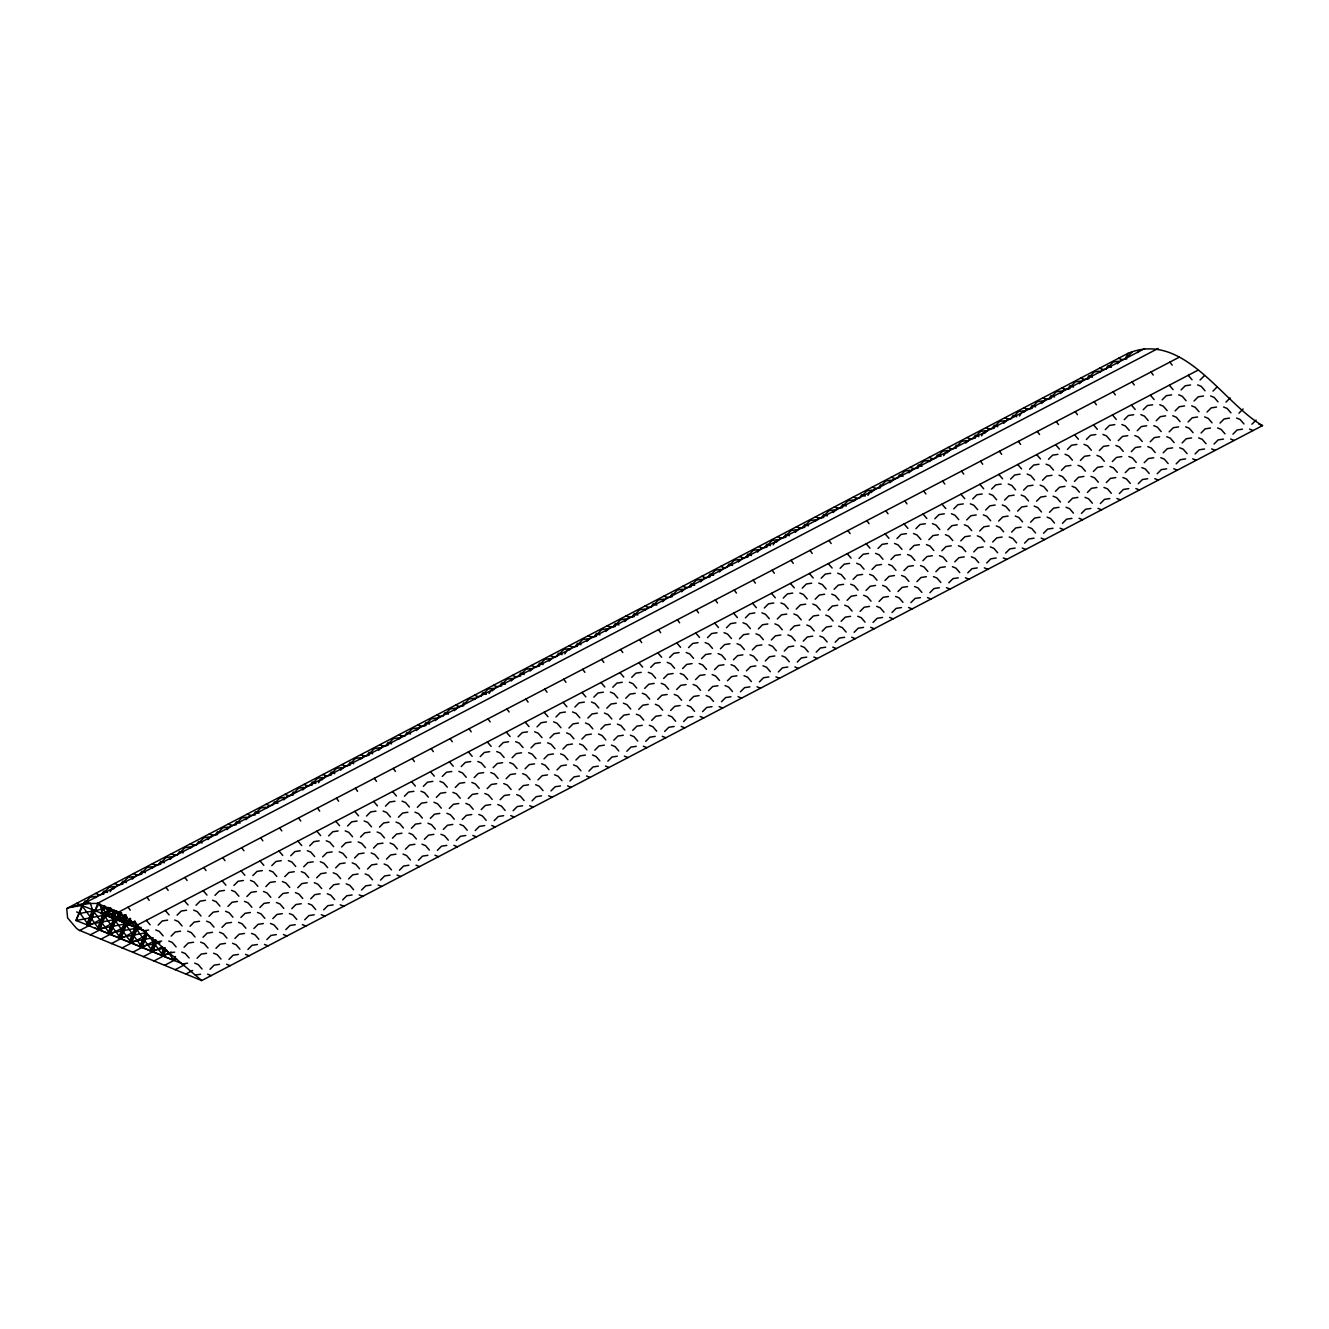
<?xml version="1.0" encoding="UTF-8"?>
<svg xmlns="http://www.w3.org/2000/svg" width="1329" height="1329" viewBox="0 0 1329 1329"><rect width="100%" height="100%" fill="white"/><g stroke="black" fill="none" stroke-linecap="round" stroke-linejoin="round"><path stroke-width="1.5" d="M1127.474 355.474L1127.673 354.544A44.04 15.45 62.4 0 1 1128.022 353.315C1183.707 330.389 1222.315 402.621 1262.55 425.596L201.709 980.569L78.793 930.051A53.924 18.922 62.4 0 1 76.285 928.107L67.58 917.907L66.832 909.518A44.04 15.45 62.4 0 1 67.181 908.288L1128.022 353.315M97.931 903.105L89.01 925.615L76.019 920.515L84.94 900.979L88.478 902.424M76.65 903.338L81.966 905.514L99.642 929.968L103.213 914.202L99.409 903.321M119.178 911.794L110.257 934.304L86.651 924.868L99.127 903.471L107.948 915.698L109.742 907.823L80.172 913.388L76.633 911.943M130.691 920.648L129.195 924.403L120.374 912.176L118.58 920.05L81.966 905.514L71.317 907.109M125.806 916.993L120.889 938.656L107.898 933.556L116.819 911.046M130.541 918.489L129.195 924.403L103.213 914.202L97.266 929.22L134.229 922.26M104.194 905.63L131.505 943.009L135.99 923.306M165.61 950.418L163.384 956.049L145.708 931.596L142.137 947.361L118.514 937.909L126.704 917.276M129.577 919.618L152.752 951.697L155.443 939.885M154.845 939.703L150.393 950.949L165.178 948.175L163.384 956.049L139.761 946.613L145.708 931.596M174.896 956.465L173.999 960.402L161.008 955.302L163.982 947.793M103.828 905.946L100.854 913.455L144.878 930.915M99.642 929.968L108.563 907.458M107.948 915.698L110.922 908.205M126.255 915.033L111.47 917.807L114.444 910.299M121.554 912.541L118.58 920.05L109.742 907.823L97.266 929.22M125.076 914.651L122.102 922.16L146.223 931.612M128.315 919.901L120.889 938.656L103.213 914.202M153.167 937.742L129.146 942.261L136.571 923.505M131.505 943.009L137.452 928.007L129.146 942.261M147.336 934.221L142.137 947.361L115.64 910.681L100.854 913.455L105.008 906.328M152.752 951.697L156.473 942.327M175.494 956.647L173.999 960.402L166.275 949.703M111.47 917.807L115.64 910.681L110.257 934.304L92.598 909.85L90.239 903.155L79.607 904.767M120.374 912.176L107.898 933.556L141.156 927.31M125.225 916.811L122.102 922.16L131.338 920.416M129.96 918.306L118.514 937.909L146.24 932.692M147.037 934.137L139.761 946.613L160.095 942.776M150.393 950.949L156.623 940.267M165.178 948.175L161.008 955.302L170.245 953.557M101.901 894.085L103.878 891.078L107.416 892.523M110.174 891.742L112.151 888.719M120.839 884.184L122.816 881.16L126.371 882.606M139.794 874.266L141.771 871.259L145.31 872.704M158.732 864.365L160.709 861.342L164.248 862.787M177.671 854.447L179.648 851.424L183.186 852.886M196.626 844.53L198.602 841.523L202.141 842.968M215.564 834.629L217.541 831.605M234.502 824.711L236.479 821.704L240.017 823.149M253.457 814.81L255.434 811.786L258.972 813.232M272.395 804.892L274.372 801.885L277.911 803.331M291.333 794.991L293.31 791.968M310.272 785.074L312.249 782.05L315.804 783.512M318.561 782.715L320.538 779.708M329.227 775.172L331.203 772.149L334.742 773.594M348.165 765.255L350.142 762.231L353.68 763.693M367.103 755.337L369.08 752.33L372.635 753.776M386.058 745.436L388.035 742.413L391.573 743.858M404.996 735.518L406.973 732.512L410.511 733.957M423.934 725.617L425.911 722.594L429.466 724.039M442.889 715.7L444.866 712.693L448.405 714.138M461.827 705.799L463.804 702.775M480.766 695.881L482.743 692.858L486.281 694.319M489.055 693.522L491.032 690.515M499.721 685.98L501.697 682.956L505.236 684.402M518.659 676.062L520.636 673.039L524.174 674.501M537.597 666.145L539.574 663.138L543.112 664.583M556.552 656.244L558.529 653.22L562.067 654.665M564.825 653.885L566.802 650.878M575.49 646.326L577.467 643.319L581.006 644.764M594.428 636.425L596.405 633.401L599.944 634.847M613.383 626.507L615.36 623.484L618.899 624.946M632.322 616.606L634.298 613.583L637.837 615.028M651.26 606.688L653.237 603.665L656.775 605.127M670.198 596.771L672.175 593.764M689.153 586.87L691.13 583.846L694.668 585.292M708.091 576.952L710.068 573.945L713.607 575.391M727.029 567.051L729.006 564.028L732.561 565.473M745.984 557.133L747.961 554.127L751.5 555.572M764.923 547.232L766.899 544.209L770.438 545.654M773.196 544.873L775.172 541.85M783.861 537.315L785.838 534.291L789.376 535.753M802.816 527.414L804.793 524.39L808.331 525.835M821.754 517.496L823.731 514.473L827.269 515.934M840.692 507.578L842.669 504.571L846.208 506.017M859.647 497.677L861.624 494.654L865.162 496.099M867.92 495.318L869.897 492.311M878.585 487.76L880.562 484.753M897.524 477.859L899.5 474.835L903.039 476.28M916.478 467.941L918.455 464.917L921.994 466.379M935.417 458.04L937.394 455.016L940.932 456.462M943.69 455.681L945.667 452.657M954.355 448.122L956.332 445.099M973.293 438.205L975.27 435.198L978.825 436.643M981.583 435.862L983.56 432.839M992.248 428.303L994.225 425.28L997.763 426.725M1011.186 418.386L1013.163 415.379L1016.702 416.824M1019.459 416.043L1021.436 413.02M1030.125 408.485L1032.101 405.461L1035.656 406.907M1049.079 398.567L1051.056 395.56L1054.595 397.006M1068.018 388.666L1069.995 385.643L1073.533 387.088M1086.956 378.748L1088.933 375.725L1092.488 377.187M1105.911 368.847L1107.888 365.824L1111.426 367.269M1124.849 358.93L1126.826 355.906M95.788 897.623L98.545 894.849L103.861 894.052M105.057 891.443L109.211 887.29L114.527 886.493M113.347 889.101L117.484 884.948L122.816 884.134M124.012 881.542L128.149 877.389L133.481 876.575M132.285 879.183L136.438 875.03L141.754 874.233M142.951 871.625L147.104 867.472L152.42 866.674M152.602 867.887L155.377 865.113L160.693 864.315M161.889 861.707L166.042 857.554L171.358 856.756M170.178 859.365L174.315 855.211L177.87 854.68M180.844 851.806L184.98 847.653L190.313 846.855M190.496 848.068L193.27 845.294L196.808 844.762M199.782 841.888L203.935 837.735L209.251 836.938M208.055 839.546L212.208 835.393L217.524 834.579M218.72 831.987L222.873 827.834L228.189 827.02M226.993 829.628L231.146 825.475L236.479 824.678M237.675 822.07L241.812 817.916L247.144 817.119M245.948 819.727L250.101 815.574L255.417 814.76M256.613 812.169L260.766 808.015L266.082 807.201M266.265 808.431L269.039 805.656L272.578 805.125M275.552 802.251L279.705 798.098L285.021 797.3M158.134 925.1L162.288 920.947L167.62 920.133M283.825 799.892L287.978 795.739L293.31 794.941M294.49 792.35L298.643 788.197L303.976 787.383M177.089 915.183L181.242 911.029L186.558 910.232M302.779 789.991L306.916 785.838L312.249 785.04M313.445 782.432L317.598 778.279L322.914 777.482M196.027 905.265L200.181 901.128L205.497 900.314M321.718 780.073L325.871 775.92L331.187 775.123M332.383 772.514L336.536 768.361L341.852 767.564M171.109 936.148L175.262 931.994L180.578 931.18M214.966 895.364L219.119 891.211L224.451 890.413M340.656 770.172L344.809 766.019L350.125 765.205M351.321 762.613L355.474 758.46L360.807 757.663M190.064 926.23L194.2 922.077L199.533 921.279M233.921 885.446L238.057 881.293L243.39 880.496M360.99 758.876L363.747 756.101L369.08 755.304M370.276 752.696L374.413 748.543L379.745 747.745M209.002 916.329L213.155 912.176L218.471 911.362M252.859 875.545L257.012 871.392L262.328 870.595M378.549 750.353L382.702 746.2L388.018 745.386M184.083 947.195L188.236 943.042L193.552 942.244M389.214 742.795L393.367 738.642L398.683 737.828M227.94 906.411L232.093 902.258L237.409 901.461M271.797 865.628L275.95 861.474L281.266 860.677M398.883 739.057L401.64 736.283L405.195 735.751M203.021 937.277L207.174 933.124L212.49 932.327M408.153 732.877L412.306 728.724L417.622 727.927M246.878 896.51L251.031 892.357L256.364 891.543M290.752 855.726L294.888 851.573L300.221 850.759M416.442 730.535L420.579 726.382L425.911 725.568M221.976 927.376L226.113 923.223L231.445 922.426M427.107 722.976L431.244 718.823L436.577 718.009M265.833 886.593L269.986 882.439L275.302 881.642M197.057 958.242L201.211 954.089L206.527 953.292M309.69 845.809L313.843 841.656L319.159 840.858M435.38 720.617L439.534 716.464L443.072 715.932M240.914 917.459L245.068 913.305L250.384 912.508M446.046 713.058L450.199 708.905L455.515 708.108M284.771 876.675L288.925 872.522L294.241 871.724M215.996 948.325L220.149 944.188L225.465 943.374M328.628 835.908L332.782 831.755L338.098 830.941M454.319 710.699L458.472 706.546L463.788 705.749M259.853 907.557L264.006 903.404L269.322 902.59M464.984 703.141L469.137 698.988L474.453 698.19M303.71 866.774L307.863 862.621L313.195 861.823M234.934 938.424L239.087 934.27L244.42 933.473M347.583 825.99L351.72 821.837L357.052 821.04M474.652 699.419L477.41 696.645L480.965 696.114M278.808 897.64L282.944 893.487L288.277 892.689M483.939 693.24L488.075 689.087L493.408 688.289M210.032 969.29L214.168 965.136L219.501 964.339M322.665 856.856L326.818 852.703L332.134 851.906M253.889 928.506L258.042 924.353L263.358 923.555M366.522 816.072L370.675 811.919L375.991 811.122M492.212 690.881L496.365 686.728L501.681 685.93M297.746 887.739L301.899 883.586L307.215 882.772M502.877 683.322L507.03 679.169L512.346 678.371M228.97 959.388L233.123 955.235L238.439 954.421M341.603 846.955L345.756 842.802L351.072 841.988M272.827 918.605L276.98 914.452L282.296 913.654M385.46 806.171L389.613 802.018L394.929 801.221M511.15 680.98L515.303 676.826L520.619 676.012M316.684 877.821L320.837 873.668L326.153 872.871M521.815 673.421L525.968 669.268L531.284 668.47M247.908 949.471L252.061 945.318L257.377 944.52M360.541 837.037L364.694 832.884L370.027 832.087M291.765 908.687L295.918 904.534L301.251 903.737M404.415 796.254L408.551 792.101L413.884 791.303M530.088 671.062L534.241 666.909L539.574 666.111M335.639 867.903L339.775 863.75L345.108 862.953M540.77 663.503L544.907 659.35L550.239 658.553M266.863 939.57L271 935.417L276.332 934.603M379.496 827.136L383.632 822.983L388.965 822.169M310.72 898.786L314.857 894.633L320.189 893.819M423.353 786.353L427.506 782.2L432.822 781.386M549.043 661.161L553.196 657.008L556.735 656.46M354.577 858.002L358.73 853.849L364.046 853.052M559.708 653.602L563.861 649.449L569.177 648.635M285.801 929.652L289.955 925.499L295.271 924.702M398.434 817.219L402.587 813.066L407.903 812.268M329.658 888.868L333.812 884.715L339.128 883.918M442.291 776.435L446.444 772.282L451.76 771.484M569.36 649.864L572.134 647.09L577.451 646.293M373.515 848.085L377.669 843.932L382.985 843.134M578.647 643.685L582.8 639.531L588.116 638.734M304.74 919.734L308.893 915.581L314.209 914.784M417.372 807.301L421.526 803.148L426.842 802.351M348.597 878.967L352.75 874.814L358.066 874M461.229 766.534L465.383 762.381L470.715 761.567M586.92 641.326L591.073 637.172L596.405 636.375M392.454 838.184L396.607 834.031L401.939 833.217M597.585 633.783L601.738 629.63L607.071 628.816M323.678 909.833L327.831 905.68L333.164 904.883M436.327 797.4L440.464 793.247L445.796 792.449M367.552 869.05L371.688 864.897L377.021 864.099M480.184 756.616L484.337 752.463L489.653 751.666M605.874 631.425L610.011 627.271L615.344 626.474M411.409 828.266L415.562 824.113L420.878 823.315M616.54 623.866L620.693 619.713L626.009 618.915M342.633 899.916L346.786 895.763L352.102 894.965M455.266 787.482L459.419 783.329L464.735 782.532M386.49 859.132L390.643 854.979L395.959 854.182M499.123 746.715L503.276 742.562L508.592 741.748M624.813 621.507L628.966 617.354L634.282 616.556M430.347 818.365L434.5 814.212L439.816 813.398M635.478 613.948L639.631 609.795L644.947 608.998M361.571 890.015L365.724 885.862L371.04 885.048M474.204 777.581L478.357 773.428L483.673 772.631M405.428 849.231L409.581 845.078L414.897 844.28M518.061 736.798L522.214 732.644L527.547 731.847M645.146 610.21L647.904 607.453L651.459 606.921M449.285 808.447L453.438 804.294L458.771 803.497M654.416 604.047L658.569 599.894L663.902 599.097M380.509 880.097L384.662 875.944L389.995 875.146M493.159 767.664L497.295 763.51L502.628 762.713M424.383 839.313L428.519 835.16L433.852 834.363M537.016 726.88L541.152 722.727L546.485 721.929M662.706 601.688L666.842 597.535L672.175 596.738M468.24 798.53L472.376 794.393L477.709 793.579M673.371 594.129L677.508 589.976L682.84 589.179M399.464 870.196L403.617 866.043L408.933 865.229M512.097 757.763L516.25 753.609L521.566 752.795M443.321 829.412L447.474 825.259L452.79 824.445M555.954 716.979L560.107 712.826L565.423 712.028M681.644 591.787L685.797 587.634L691.113 586.82M487.178 788.629L491.331 784.475L496.647 783.678M692.309 584.228L696.462 580.075L701.778 579.261M418.402 860.278L422.556 856.125L427.872 855.328M531.035 747.845L535.188 743.692L540.504 742.894M462.259 819.495L466.413 815.341L471.729 814.544M574.892 707.061L579.045 702.908L584.361 702.111M700.582 581.869L704.735 577.716L710.051 576.919M506.116 778.711L510.27 774.558L515.602 773.76M711.248 574.311L715.401 570.158L720.717 569.36M437.341 850.361L441.494 846.208L446.826 845.41M549.973 737.944L554.127 733.791L559.459 732.977M481.214 809.594L485.351 805.44L490.683 804.626M593.847 697.16L597.984 693.007L603.316 692.193M719.537 571.968L723.674 567.815L727.229 567.267M525.071 768.81L529.208 764.657L534.54 763.859M730.202 564.41L734.339 560.257L739.672 559.443M456.296 840.46L460.432 836.306L465.765 835.509M568.928 728.026L573.081 723.873L578.397 723.076M500.153 799.676L504.306 795.523L509.622 794.725M612.785 687.243L616.938 683.089L622.254 682.292M738.475 562.051L742.629 557.898L747.945 557.1M544.01 758.892L548.163 754.739L553.479 753.942M749.141 554.492L753.294 550.339L758.61 549.541M475.234 830.542L479.387 826.389L484.703 825.591M587.867 718.109L592.02 713.955L597.336 713.158M519.091 789.775L523.244 785.622L528.56 784.808M631.724 677.341L635.877 673.188L641.193 672.374M757.414 552.133L761.567 547.98L766.883 547.183M562.948 748.991L567.101 744.838L572.417 744.024M768.079 544.591L772.232 540.438L777.548 539.624M494.172 820.641L498.325 816.488L503.641 815.69M606.805 708.207L610.958 704.054L616.291 703.257M538.029 779.857L542.182 775.704L547.515 774.907M650.678 667.424L654.815 663.271L660.148 662.473M776.369 542.232L780.505 538.079L785.838 537.281M581.903 739.074L586.039 734.92L591.372 734.123M787.034 534.673L791.17 530.52L796.503 529.723M513.127 810.723L517.263 806.57L522.596 805.773M625.76 698.29L629.913 694.137L635.229 693.339M556.984 769.94L561.137 765.786L566.453 764.989M669.617 657.506L673.77 653.353L679.086 652.556M795.307 532.314L799.46 528.161L804.776 527.364M600.841 729.172L604.994 725.019L610.31 724.205M805.972 524.756L810.125 520.603L815.441 519.805M532.065 800.822L536.218 796.669L541.534 795.855M644.698 688.389L648.851 684.236L654.167 683.422M575.922 760.038L580.075 755.885L585.391 755.088M688.555 647.605L692.708 643.452L698.024 642.655M815.624 521.018L818.398 518.26L823.714 517.446M619.779 719.255L623.932 715.102L629.248 714.304M824.91 514.855L829.063 510.701L834.379 509.904M551.003 790.905L555.157 786.751L560.473 785.954M663.636 678.471L667.789 674.318L673.122 673.521M594.86 750.121L599.014 745.968L604.346 745.17M707.51 637.687L711.646 633.534L716.979 632.737M833.183 512.496L837.336 508.342L842.669 507.545M638.734 709.337L642.871 705.184L648.203 704.387M843.865 504.937L848.002 500.784L853.334 499.986M569.958 781.003L574.095 776.85L579.427 776.036M682.591 668.57L686.728 664.417L692.06 663.603M613.815 740.22L617.952 736.067L623.284 735.253M726.448 627.786L730.601 623.633L735.917 622.819M853.517 501.199L856.291 498.441L859.83 497.893M657.672 699.436L661.825 695.283L667.141 694.486M862.803 495.036L866.957 490.883L872.273 490.069M588.897 771.086L593.05 766.933L598.366 766.135M701.529 658.652L705.682 654.499L710.998 653.702M632.754 730.302L636.907 726.149L642.223 725.352M745.386 617.869L749.539 613.716L754.855 612.918M871.076 492.677L875.23 488.524L880.546 487.726M676.611 689.518L680.764 685.365L686.08 684.568M881.742 485.118L885.895 480.965L891.211 480.168M607.835 761.168L611.988 757.015L617.304 756.218M720.468 648.735L724.621 644.598L729.937 643.784M651.692 720.401L655.845 716.248L661.161 715.434M764.325 607.968L768.478 603.815L773.81 603.001M890.015 482.776L894.168 478.623L897.723 478.075M695.549 679.617L699.702 675.464L705.034 674.65M900.68 475.217L904.833 471.064L910.166 470.25M626.79 751.267L630.926 747.114L636.259 746.317M739.422 638.834L743.559 634.681L748.891 633.883M670.647 710.483L674.783 706.33L680.116 705.533M783.279 598.05L787.433 593.897L792.748 593.099M908.97 472.858L913.106 468.705L918.439 467.908M714.504 669.7L718.657 665.547L723.973 664.749M919.635 465.3L923.788 461.146L929.104 460.349M645.728 741.349L649.881 737.196L655.197 736.399M758.361 628.916L762.514 624.763L767.83 623.966M689.585 700.566L693.738 696.413L699.054 695.615M802.218 588.149L806.371 583.996L811.687 583.182M929.287 461.562L932.061 458.787L935.599 458.256M733.442 659.799L737.595 655.646L742.911 654.832M938.573 455.382L942.726 451.229L948.042 450.431M664.666 731.448L668.819 727.295L674.135 726.481M777.299 619.015L781.452 614.862L786.768 614.064M708.523 690.665L712.676 686.512L717.992 685.714M821.156 578.231L825.309 574.078L830.642 573.281M946.846 453.039L950.999 448.886L956.332 448.089M752.38 649.881L756.533 645.728L761.866 644.93M957.511 445.481L961.664 441.328L966.997 440.53M683.604 721.531L687.757 717.378L693.09 716.58M796.254 609.097L800.39 604.944L805.723 604.147M727.478 680.747L731.614 676.594L736.947 675.796M840.111 568.314L844.247 564.16L849.58 563.363M965.801 443.122L969.937 438.969L975.27 438.171M771.335 639.98L775.471 635.827L780.804 635.013M976.466 435.563L980.603 431.41L985.935 430.613M702.559 711.63L706.712 707.477L712.028 706.663M815.192 599.196L819.345 595.043L824.661 594.229M746.416 670.846L750.569 666.693L755.885 665.895M859.049 558.413L863.202 554.259L868.518 553.462M984.739 433.221L988.892 429.068L994.208 428.254M790.273 630.062L794.426 625.909L799.742 625.112M995.404 425.662L999.558 421.509L1004.874 420.695M721.497 701.712L725.651 697.559L730.967 696.761M834.13 589.279L838.283 585.125L843.599 584.328M765.354 660.928L769.508 656.775L774.824 655.978M877.987 548.495L882.14 544.342L887.456 543.544M1003.677 423.303L1007.831 419.15L1011.386 418.618M809.211 620.145L813.365 615.991L818.697 615.194M1014.343 415.744L1018.496 411.591L1023.812 410.794M740.436 691.794L744.589 687.658L749.921 686.844M853.085 579.378L857.222 575.224L862.554 574.41M784.309 651.027L788.446 646.874L793.778 646.06M896.942 538.594L901.079 534.441L906.411 533.627M1024.011 412.007L1026.769 409.249L1032.101 408.435M828.166 610.244L832.303 606.09L837.635 605.293M1033.297 405.843L1037.434 401.69L1042.767 400.876M759.391 681.893L763.527 677.74L768.86 676.943M872.023 569.46L876.176 565.307L881.492 564.509M803.248 641.11L807.401 636.956L812.717 636.159M915.88 528.676L920.033 524.523L925.349 523.726M1041.571 403.484L1045.724 399.331L1051.04 398.534M847.105 600.326L851.258 596.173L856.574 595.375M1052.236 395.926L1056.389 391.773L1061.705 390.975M778.329 671.976L782.482 667.822L787.798 667.025M890.962 559.542L895.115 555.389L900.431 554.592M822.186 631.209L826.339 627.055L831.655 626.241M934.819 518.775L938.972 514.622L944.288 513.808M1060.509 393.567L1064.662 389.414L1069.978 388.616M866.043 590.425L870.196 586.272L875.512 585.458M1071.174 386.025L1075.327 381.872L1080.643 381.058M797.267 662.075L801.42 657.921L806.736 657.124M909.9 549.641L914.053 545.488L919.386 544.691M841.124 621.291L845.277 617.138L850.61 616.34M953.773 508.857L957.91 504.704L963.243 503.907M1079.464 383.666L1083.6 379.513L1088.933 378.715M884.998 580.507L889.134 576.354L894.467 575.557M1090.129 376.107L1094.265 371.954L1099.598 371.156M816.222 652.157L820.358 648.004L825.691 647.206M928.855 539.724L933.008 535.57L938.324 534.773M860.079 611.373L864.232 607.22L869.548 606.423M972.712 498.94L976.865 494.787L982.181 493.989M1099.781 372.369L1102.555 369.595L1106.093 369.063M903.936 570.606L908.089 566.453L913.405 565.639M1109.067 366.189L1113.22 362.036L1118.536 361.239M835.16 642.256L839.313 638.103L844.629 637.289M947.793 529.822L951.946 525.669L957.262 524.855M879.017 601.472L883.17 597.319L888.486 596.522M991.65 489.039L995.803 484.886L1001.119 484.088M1117.34 363.847L1121.493 359.694L1126.809 358.88M922.874 560.688L927.027 556.535L932.343 555.738M1128.005 356.288L1132.158 352.135M854.098 632.338L858.252 628.185L863.568 627.388M966.731 519.905L970.884 515.752L976.217 514.954M897.955 591.555L902.109 587.401L907.441 586.604M1010.605 479.121L1014.741 474.968L1020.074 474.171M1137.674 352.55L1140.432 349.776M941.829 550.771L945.966 546.618L951.298 545.82M873.053 622.437L877.19 618.284L882.522 617.47M985.686 510.004L989.823 505.851L995.155 505.037M916.91 581.653L921.047 577.5L926.379 576.686M1029.543 469.22L1033.696 465.067L1039.012 464.27M960.767 540.87L964.92 536.717L970.236 535.919M891.992 612.519L896.145 608.366L901.461 607.569M1004.624 500.086L1008.777 495.933L1014.093 495.136M935.849 571.736L940.002 567.583L945.318 566.785M1048.481 459.302L1052.634 455.149L1057.95 454.352M979.706 530.952L983.859 526.799L989.175 526.002M910.93 602.602L915.083 598.449L920.399 597.651M1023.563 490.185L1027.716 486.032L1033.032 485.218M954.787 561.835L958.94 557.682L964.273 556.868M1067.42 449.401L1071.573 445.248L1076.905 444.434M998.644 521.051L1002.797 516.898L1008.13 516.084M929.885 592.701L934.021 588.548L939.354 587.75M1042.517 480.267L1046.654 476.114L1051.987 475.317M973.742 551.917L977.878 547.764L983.211 546.967M1086.374 439.484L1090.528 435.331L1095.844 434.533M1017.599 511.133L1021.752 506.98L1027.068 506.183M948.823 582.783L952.976 578.63L958.292 577.833M1061.456 470.35L1065.609 466.197L1070.925 465.399M992.68 541.999L996.833 537.846L1002.149 537.049M1105.313 429.583L1109.466 425.43L1114.782 424.615M1036.537 501.232L1040.69 497.079L1046.006 496.265M967.761 572.882L971.914 568.729L977.23 567.915M1080.394 460.449L1084.547 456.296L1089.863 455.498M1011.618 532.098L1015.771 527.945L1021.087 527.148M1124.251 419.665L1128.404 415.512L1133.737 414.714M1055.475 491.315L1059.628 487.162L1064.961 486.364M986.699 562.964L990.853 558.811L996.185 558.014M1099.349 450.531L1103.485 446.378L1108.818 445.58M1030.573 522.181L1034.71 518.028L1040.042 517.23M1143.206 409.747L1147.342 405.594L1152.675 404.797M1074.43 481.414L1078.583 477.261L1083.899 476.447M1005.654 553.063L1009.807 548.91L1015.123 548.096M1118.287 440.63L1122.44 436.477L1127.756 435.663M1049.511 512.28L1053.664 508.127L1058.98 507.329M1162.144 399.846L1166.297 395.693L1171.613 394.896M1093.368 471.496L1097.521 467.343L1102.837 466.545M1024.593 543.146L1028.746 538.993L1034.062 538.195M1137.225 430.712L1141.378 426.559L1146.694 425.762M1068.45 502.362L1072.603 498.209L1077.919 497.411M1181.082 389.929L1185.235 385.775L1190.568 384.978M1112.307 461.578L1116.46 457.425L1121.792 456.628M1043.531 533.245L1047.684 529.092L1053.017 528.277M1156.18 420.811L1160.317 416.658L1165.649 415.844M1087.404 492.461L1091.541 488.308L1096.874 487.494M1200.037 380.028L1204.174 375.874M1131.261 451.677L1135.398 447.524L1140.731 446.727M1062.486 523.327L1066.622 519.174L1071.955 518.376M1175.118 410.894L1179.272 406.74L1184.588 405.943M1106.343 482.543L1110.496 478.39L1115.812 477.593M1150.2 441.76L1154.353 437.606L1159.669 436.809M1081.424 513.409L1085.577 509.256L1090.893 508.459M1194.057 400.976L1198.21 396.823L1203.526 396.025M1125.281 472.642L1129.434 468.489L1134.75 467.675M1169.138 431.859L1173.291 427.705L1178.607 426.891M1100.362 503.508L1104.515 499.355L1109.831 498.558M1212.995 391.075L1217.148 386.922M1144.219 462.725L1148.372 458.571L1153.705 457.774M1188.093 421.941L1192.229 417.788L1197.562 416.99M1119.317 493.591L1123.454 489.437L1128.786 488.64M1163.174 452.807L1167.327 448.654L1172.643 447.856M1207.031 412.04L1211.184 407.887L1216.5 407.073M1138.255 483.69L1142.408 479.536L1147.724 478.722M1182.112 442.906L1186.265 438.753L1191.581 437.955M1225.969 402.122L1230.122 397.969M1157.194 473.772L1161.347 469.619L1166.663 468.821M1201.051 432.988L1205.204 428.835L1210.536 428.038M1176.148 463.871L1180.285 459.718L1185.618 458.904M1220.005 423.087L1224.142 418.934L1229.475 418.12M1195.087 453.953L1199.24 449.8L1204.556 449.003M1238.944 413.169L1243.097 409.016M1214.025 444.036L1218.178 439.882L1223.494 439.085M1232.98 434.134L1237.116 429.981L1242.449 429.184M1251.918 424.217L1256.071 420.064M67.181 908.288L83.744 903.587L1144.568 348.597M83.744 903.587L97.333 903.404L1158.157 348.431M79.541 930.566L116.304 911.329M97.333 903.404L118.58 912.109L1179.404 357.119M90.156 934.918L126.321 915.997M100.788 939.271L135.226 921.246M118.58 912.109L136.854 925.333L1197.695 370.342M111.403 943.607L140.691 928.29M122.035 947.959L147.868 934.453M132.667 952.312L155.044 940.6M143.283 956.664L162.221 946.746M153.915 961L171.125 951.996M164.53 965.352L176.591 959.056M175.162 969.705L183.767 965.203M185.778 974.057L192.672 970.452M118.514 912.525L76.019 920.515L81.966 905.514L90.272 897.208L95.588 896.394M127.302 917.209L86.651 924.868L92.598 909.85L89.01 925.615L80.172 913.388M143.349 930.848L148.665 930.051M156.324 941.896L161.64 941.098M169.281 952.943L174.614 952.145M182.256 964.007L187.588 963.193M195.23 975.054L200.546 974.24M1197.645 384.895L1201.2 386.357L1205.021 390.792M1118.553 358.265L1122.091 359.71M1210.619 395.959L1214.158 397.404L1217.995 401.84M1223.594 407.006L1227.132 408.452L1230.97 412.887M1258.729 424.034L1262.55 425.596M1236.568 418.054L1240.107 419.499L1243.944 423.934M1178.707 394.813L1182.245 396.258L1186.083 400.693M1249.542 429.101L1253.081 430.546M1099.598 368.183L1103.153 369.628M1191.681 405.86L1195.22 407.305L1199.057 411.741M1204.655 416.907L1208.194 418.353L1212.015 422.805M1217.63 427.955L1221.168 429.417L1224.989 433.852M1159.768 404.714L1163.307 406.176L1167.144 410.611M1230.588 439.019L1234.143 440.464M1080.66 378.084L1084.198 379.529M1172.743 415.778L1176.281 417.223L1180.102 421.658M1185.701 426.825L1189.256 428.27L1193.077 432.706M1198.675 437.872L1202.213 439.318L1206.051 443.753M1140.83 414.631L1144.369 416.077L1148.19 420.512M1211.649 448.92L1215.188 450.365M1061.721 388.002L1065.26 389.447M1153.788 425.679L1157.343 427.124L1161.164 431.576M1166.762 436.726L1170.301 438.188L1174.138 442.623M1179.737 447.773L1183.275 449.235L1187.113 453.671M1121.875 424.549L1125.414 425.994L1129.251 430.43M1192.711 458.837L1196.25 460.283M1042.767 397.903L1046.322 399.348M1134.85 435.596L1138.388 437.042L1142.226 441.477M1147.824 446.644L1151.363 448.089L1155.2 452.524M1160.798 457.691L1164.337 459.136L1168.158 463.572M1102.937 434.45L1106.476 435.895L1110.313 440.348M1173.756 468.738L1177.311 470.184M1023.828 407.82L1027.367 409.266M1115.911 445.497L1119.45 446.959L1123.271 451.395M1128.886 456.545L1132.424 458.007L1136.245 462.442M1141.844 467.609L1145.382 469.054L1149.22 473.489M1083.999 444.368L1087.537 445.813L1091.358 450.249M1154.818 478.656L1158.356 480.101M1004.89 417.721L1008.429 419.183M1096.957 455.415L1100.512 456.86L1104.333 461.296M1109.931 466.462L1113.469 467.908L1117.307 472.343M1122.905 477.51L1126.444 478.955L1130.281 483.407M1065.044 454.269L1068.582 455.731L1072.42 460.166M1135.88 488.557L1139.418 490.019M985.935 427.639L989.49 429.084M1078.018 465.316L1081.557 466.778L1085.394 471.214M1090.993 476.38L1094.531 477.825L1098.369 482.261M1103.967 487.427L1107.506 488.873L1111.326 493.308M1046.106 464.186L1049.644 465.632L1053.482 470.067M1116.925 498.475L1120.48 499.92M966.997 437.54L970.535 439.002M1059.08 475.234L1062.619 476.679L1066.439 481.115M1072.054 486.281L1075.593 487.726L1079.414 492.179M1085.012 497.328L1088.567 498.79L1092.388 503.226M1027.167 474.088L1030.706 475.549L1034.527 479.985M1097.987 508.376L1101.525 509.838M948.059 447.458L951.597 448.903M1040.125 485.151L1043.68 486.597L1047.501 491.032M1053.1 496.199L1056.638 497.644L1060.476 502.08M1066.074 507.246L1069.612 508.691L1073.45 513.127M1008.213 484.005L1011.768 485.45L1015.589 489.886M1079.048 518.293L1082.587 519.739M929.121 457.375L932.659 458.821M1021.187 495.052L1024.725 496.498L1028.563 500.95M1034.161 506.1L1037.7 507.562L1041.537 511.997M1047.136 517.147L1050.674 518.609L1054.495 523.045M989.274 493.923L992.813 495.368L996.65 499.804M1060.11 528.211L1063.649 529.656M910.166 467.276L913.704 468.722M1002.249 504.97L1005.787 506.415L1009.625 510.851M1015.223 516.017L1018.762 517.463L1022.582 521.898M1028.181 527.065L1031.736 528.51L1035.557 532.946M970.336 503.824L973.875 505.269L977.695 509.705M1041.155 538.112L1044.694 539.557M891.227 477.194L894.766 478.639M983.31 514.871L986.849 516.317L990.67 520.769M996.268 525.919L999.807 527.38L1003.644 531.816M1009.243 536.982L1012.781 538.428L1016.619 542.863M951.381 513.742L954.936 515.187L958.757 519.622M1022.217 548.03L1025.755 549.475M872.289 487.095L875.828 488.54M964.356 524.789L967.894 526.234L971.732 530.67M977.33 535.836L980.868 537.281L984.706 541.717M990.304 546.883L993.843 548.329L997.664 552.764M932.443 523.643L935.981 525.088L939.819 529.54M1003.279 557.931L1006.817 559.376M853.334 497.013L856.873 498.458M945.417 534.69L948.956 536.152L952.793 540.587M958.392 545.754L961.93 547.199L965.751 551.635M971.349 556.801L974.905 558.246L978.725 562.682M913.505 533.56L917.043 535.006L920.864 539.441M984.324 567.848L987.862 569.294M834.396 506.914L837.934 508.376M926.479 544.608L930.018 546.053L933.838 550.488M939.437 555.655L942.992 557.1L946.813 561.536M952.411 566.702L955.95 568.147L959.787 572.6M894.55 543.461L898.105 544.923L901.926 549.359M965.386 577.75L968.924 579.211M815.458 516.831L818.996 518.277M907.524 554.509L911.063 555.971L914.9 560.406M920.499 565.573L924.037 567.018L927.875 571.453M933.473 576.62L937.011 578.065L940.849 582.501M875.612 553.379L879.15 554.824L882.988 559.26M946.447 587.667L949.986 589.112M796.503 526.733L800.058 528.194M888.586 564.426L892.124 565.872L895.962 570.307M901.56 575.474L905.099 576.919L908.92 581.371M914.535 586.521L918.073 587.983L921.894 592.418M856.673 563.28L860.212 564.742L864.049 569.177M927.492 597.568L931.048 599.03M777.565 536.65L781.103 538.095M869.648 574.344L873.186 575.789L877.007 580.225M882.606 585.391L886.161 586.837L889.981 591.272M895.58 596.439L899.118 597.884L902.956 602.319M837.735 573.198L841.274 574.643L845.094 579.079M908.554 607.486L912.093 608.931M758.626 546.568L762.165 548.013M850.693 584.245L854.248 585.69L858.069 590.142M863.667 595.292L867.206 596.754L871.043 601.19M876.642 606.34L880.18 607.802L884.018 612.237M818.78 583.115L822.319 584.561L826.156 588.996M889.616 617.404L893.154 618.849M739.672 556.469L743.227 557.914M831.755 594.163L835.293 595.608L839.131 600.043M844.729 605.21L848.267 606.655L852.105 611.091M857.703 616.257L861.242 617.703L865.063 622.138M799.842 593.016L803.38 594.462L807.218 598.914M870.661 627.305L874.216 628.75M720.733 566.387L724.272 567.832M812.816 604.064L816.355 605.526L820.176 609.961M825.791 615.111L829.329 616.573L833.15 621.008M838.749 626.175L842.287 627.62L846.124 632.056M780.904 602.934L784.442 604.379L788.263 608.815M851.723 637.222L855.261 638.668M701.795 576.288L705.334 577.75M793.862 613.981L797.417 615.427L801.237 619.862M806.836 625.029L810.374 626.474L814.212 630.91M819.81 636.076L823.349 637.521L827.186 641.973M761.949 612.835L765.487 614.297L769.325 618.733M832.785 647.123L836.323 648.585M682.84 586.205L686.395 587.651M774.923 623.882L778.462 625.344L782.299 629.78M787.898 634.946L791.436 636.392L795.274 640.827M800.872 645.994L804.41 647.439L808.231 651.874M743.011 622.753L746.549 624.198L750.387 628.634M813.83 657.041L817.385 658.486M663.902 596.106L667.44 597.568M755.985 633.8L759.523 635.245L763.344 639.681M768.959 644.847L772.498 646.293L776.319 650.745M781.917 655.895L785.472 657.357L789.293 661.792M724.072 632.654L727.611 634.116L731.432 638.551M794.892 666.942L798.43 668.404M644.964 606.024L648.502 607.469M737.03 643.718L740.585 645.163L744.406 649.599M750.005 654.765L753.543 656.21L757.38 660.646M762.979 665.812L766.517 667.258L770.355 671.693M705.118 642.572L708.673 644.017L712.494 648.452M775.953 676.86L779.492 678.305M626.025 615.942L629.564 617.387M718.092 653.619L721.63 655.064L725.468 659.5M731.066 664.666L734.605 666.128L738.442 670.564M744.041 675.713L747.579 677.175L751.4 681.611M686.179 652.489L689.718 653.934L693.555 658.37M757.015 686.777L760.553 688.223M607.071 625.843L610.609 627.288M699.154 663.536L702.692 664.982L706.53 669.417M712.128 674.584L715.666 676.029L719.487 680.465M725.086 685.631L728.641 687.076L732.462 691.512M667.241 662.39L670.78 663.836L674.6 668.271M738.06 696.678L741.599 698.124M588.132 635.76L591.671 637.206M680.215 673.438L683.754 674.883L687.575 679.335M693.173 684.485L696.712 685.947L700.549 690.382M706.148 695.549L709.686 696.994L713.523 701.43M648.286 672.308L651.841 673.753L655.662 678.189M719.122 706.596L722.66 708.041M569.194 645.661L572.733 647.107M661.261 683.355L664.799 684.8L668.637 689.236M674.235 694.402L677.773 695.848L681.611 700.283M687.209 705.45L690.748 706.895L694.569 711.331M629.348 682.209L632.886 683.654L636.724 688.106M700.184 716.497L703.722 717.942M550.239 655.579L553.778 657.024M642.322 693.256L645.861 694.718L649.698 699.154M655.297 704.304L658.835 705.765L662.656 710.201M668.254 715.367L671.809 716.813L675.63 721.248M610.41 692.127L613.948 693.572L617.769 698.007M681.229 726.415L684.767 727.86M531.301 665.48L534.839 666.942M623.384 703.174L626.923 704.619L630.743 709.055M636.342 714.221L639.897 715.666L643.718 720.102M649.316 725.269L652.855 726.714L656.692 731.166M591.455 702.028L595.01 703.49L598.831 707.925M662.291 736.316L665.829 737.778M512.363 675.398L515.901 676.843M604.429 713.075L607.968 714.537L611.805 718.972M617.404 724.139L620.942 725.584L624.78 730.02M630.378 735.186L633.916 736.631L637.754 741.067M572.517 711.945L576.055 713.391L579.893 717.826M643.352 746.233L646.891 747.679M493.408 685.299L496.963 686.761M585.491 722.993L589.029 724.438L592.867 728.873M598.465 734.04L602.004 735.485L605.825 739.937M611.44 745.087L614.978 746.549L618.799 750.985M553.578 721.846L557.117 723.308L560.954 727.744M624.397 756.135L627.952 757.596M474.47 695.217L478.008 696.662M566.553 732.91L570.091 734.356L573.912 738.791M579.51 743.958L583.066 745.403L586.886 749.838M592.485 755.005L596.023 756.45L599.861 760.886M534.64 731.764L538.179 733.209L541.999 737.645M605.459 766.052L608.998 767.497M455.531 705.134L459.07 706.579M547.598 742.811L551.136 744.257L554.974 748.709M560.572 753.859L564.111 755.321L567.948 759.756M573.547 764.906L577.085 766.368L580.923 770.803M515.685 741.682L519.224 743.127L523.061 747.562M586.521 775.97L590.059 777.415M436.577 715.035L440.132 716.481M528.66 752.729L532.198 754.174L536.036 758.61M541.634 763.776L545.172 765.222L548.993 769.657M554.608 774.824L558.147 776.269L561.968 780.704M496.747 751.583L500.285 753.028L504.123 757.48M567.566 785.871L571.121 787.316M417.638 724.953L421.177 726.398M509.721 762.63L513.26 764.092L517.081 768.527M522.679 773.677L526.234 775.139L530.055 779.575M535.653 784.741L539.192 786.187L543.029 790.622M477.809 761.5L481.347 762.946L485.168 767.381M548.628 795.789L552.166 797.234M398.7 734.854L402.238 736.316M490.766 772.548L494.322 773.993L498.142 778.429M503.741 783.595L507.279 785.04L511.117 789.476M516.715 794.642L520.254 796.088L524.091 800.54M458.854 771.401L462.392 772.863L466.23 777.299M529.69 805.69L533.228 807.152M379.745 744.772L383.3 746.217M471.828 782.449L475.367 783.911L479.204 788.346M484.803 793.513L488.341 794.958L492.179 799.393M497.777 804.56L501.315 806.005L505.136 810.441M439.916 781.319L443.454 782.764L447.292 787.2M510.735 815.607L514.29 817.053M360.807 754.673L364.345 756.135M452.89 792.366L456.428 793.812L460.249 798.247M465.864 803.414L469.403 804.859L473.224 809.295M478.822 814.461L482.377 815.923L486.198 820.358M420.977 791.22L424.516 792.682L428.337 797.118M491.796 825.508L495.335 826.97M341.869 764.59L345.407 766.036M433.935 802.284L437.49 803.729L441.311 808.165M446.909 813.331L450.448 814.777L454.285 819.212M459.884 824.379L463.422 825.824L467.26 830.26M402.022 801.138L405.578 802.583L409.398 807.019M472.858 835.426L476.397 836.871M322.93 774.508L326.469 775.953M414.997 812.185L418.535 813.63L422.373 818.066M427.971 823.232L431.51 824.678L435.347 829.13M440.946 834.28L444.484 835.742L448.305 840.177M383.084 811.039L386.623 812.501L390.46 816.936M453.92 845.344L457.458 846.789M303.976 784.409L307.514 785.854M396.059 822.103L399.597 823.548L403.435 827.984M409.033 833.15L412.571 834.595L416.392 839.031M421.991 844.197L425.546 845.643L429.367 850.078M364.146 820.957L367.684 822.402L371.505 826.837M434.965 855.245L438.504 856.69M285.037 794.327L288.576 795.772M377.12 832.004L380.659 833.449L384.48 837.901M390.078 843.051L393.617 844.513L397.454 848.949M403.052 854.098L406.591 855.56L410.428 859.996M345.191 830.874L348.746 832.319L352.567 836.755M416.027 865.162L419.565 866.608M266.099 804.228L269.637 805.673M358.165 841.921L361.704 843.367L365.541 847.802M371.14 852.969L374.678 854.414L378.516 858.85M384.114 864.016L387.653 865.461L391.474 869.897M326.253 840.775L329.791 842.221L333.629 846.673M397.089 875.063L400.627 876.509M247.144 814.145L250.683 815.591M339.227 851.823L342.766 853.284L346.603 857.72M352.202 862.87L355.74 864.332L359.561 868.767M365.159 873.934L368.714 875.379L372.535 879.815M307.315 850.693L310.853 852.138L314.674 856.574M378.134 884.981L381.672 886.426M228.206 824.046L231.744 825.508M320.289 861.74L323.827 863.185L327.648 867.621M333.247 872.788L336.802 874.233L340.623 878.668M346.221 883.835L349.76 885.28L353.597 889.732M288.36 860.594L291.915 862.056L295.736 866.491M359.195 894.882L362.734 896.344M209.268 833.964L212.806 835.409M301.334 871.641L304.873 873.103L308.71 877.539M314.308 882.705L317.847 884.15L321.684 888.586M327.283 893.752L330.821 895.198L334.659 899.633M269.422 870.512L272.96 871.957L276.797 876.392M340.257 904.8L343.796 906.245M190.313 843.865L193.868 845.327M282.396 881.559L285.934 883.004L289.772 887.44M295.37 892.606L298.909 894.052L302.73 898.504M308.345 903.654L311.883 905.115L315.704 909.551M250.483 880.413L254.022 881.875L257.859 886.31M321.302 914.701L324.857 916.163M171.375 853.783L174.913 855.228M263.458 891.477L266.996 892.922L270.817 897.357M276.415 902.524L279.97 903.969L283.791 908.405M289.39 913.571L292.928 915.016L296.766 919.452M231.545 890.33L235.083 891.776L238.904 896.211M302.364 924.619L305.903 926.064M152.436 863.7L155.975 865.146M244.503 901.378L248.041 902.823L251.879 907.275M257.477 912.425L261.016 913.887L264.853 918.322M270.452 923.472L273.99 924.934L277.827 929.37M212.59 900.248L216.129 901.693L219.966 906.129M283.426 934.536L286.964 935.981M133.481 873.602L137.037 875.047M225.565 911.295L229.103 912.741L232.94 917.176M238.539 922.343L242.077 923.788L245.898 928.223M251.513 933.39L255.052 934.835L258.873 939.271M193.652 910.149L197.19 911.594L201.028 916.03M264.471 944.437L268.026 945.883M114.543 883.519L118.082 884.964M206.626 921.196L210.165 922.658L213.986 927.094M219.584 932.244L223.139 933.706L226.96 938.141M232.558 943.308L236.097 944.753L239.934 949.188M174.714 920.067L178.252 921.512L182.073 925.948M245.533 954.355L249.071 955.8M95.605 893.42L99.143 894.882M187.671 931.114L191.226 932.559L195.047 936.995M200.646 942.161L204.184 943.607L208.022 948.042M213.62 953.209L217.159 954.654L220.996 959.089M155.759 929.968L159.297 931.413L163.135 935.865M113.264 917.874L143.366 930.2M226.594 964.256L230.133 965.718M168.733 941.015L172.272 942.477L176.109 946.912M181.708 952.079L185.246 953.524L189.083 957.96M194.682 963.126L198.22 964.572L202.041 969.007M94.326 927.792L184.631 964.754M207.64 974.174L211.195 975.619M136.854 925.333L201.709 980.569M1188.226 375.293L1192.047 379.745M1169.287 385.211L1173.108 389.646M1150.333 395.128L1154.17 399.564M1131.394 405.029L1135.215 409.465M1112.456 414.947L1116.277 419.383M1093.501 424.848L1097.339 429.284M1074.563 434.766L1078.4 439.201M1055.625 444.667L1059.446 449.119M1036.67 454.584L1040.507 459.02M1017.732 464.502L1021.569 468.938M998.793 474.403L1002.614 478.839M979.838 484.321L983.676 488.756M960.9 494.222L964.738 498.657M941.962 504.14L945.783 508.575M923.007 514.041L926.845 518.476M904.069 523.958L907.906 528.394M885.131 533.859L888.951 538.311M866.192 543.777L870.013 548.212M847.237 553.695L851.075 558.13M828.299 563.596L832.12 568.031M809.361 573.513L813.182 577.949M790.406 583.414L794.244 587.85M771.468 593.332L775.289 597.768M752.53 603.233L756.351 607.685M733.575 613.151L737.412 617.586M714.637 623.052L718.474 627.504M695.698 632.969L699.519 637.405M676.743 642.887L680.581 647.323M657.805 652.788L661.643 657.224M638.867 662.706L642.688 667.141M619.912 672.607L623.75 677.042M600.974 682.525L604.811 686.96M582.036 692.426L585.856 696.878M563.097 702.343L566.918 706.779M544.142 712.261L547.98 716.696M525.204 722.162L529.025 726.598M506.266 732.08L510.087 736.515M487.311 741.981L491.149 746.416M468.373 751.898L472.194 756.334M449.435 761.799L453.255 766.235M430.48 771.717L434.317 776.153M411.541 781.618L415.379 786.07M392.603 791.536L396.424 795.971M373.648 801.453L377.486 805.889M354.71 811.354L358.548 815.79M335.772 821.272L339.593 825.708M316.817 831.173L320.654 835.609M297.879 841.091L301.716 845.526M278.94 850.992L282.761 855.444M260.002 860.91L263.823 865.345M241.047 870.827L244.885 875.263M222.109 880.728L225.93 885.164M203.171 890.646L206.992 895.081M184.216 900.547L188.053 904.983M165.278 910.465L169.099 914.9M146.34 920.366L150.16 924.801M1169.935 362.069L1172.145 365.126M1150.997 371.987L1153.207 375.044M1132.059 381.905L1134.268 384.961M1113.104 391.806L1115.313 394.863M1094.166 401.723L1096.375 404.78M1075.227 411.625L1077.437 414.681M1056.273 421.542L1058.482 424.599M1037.334 431.443L1039.544 434.5M1018.396 441.361L1020.606 444.418M999.441 451.262L1001.651 454.319M980.503 461.18L982.712 464.236M961.565 471.097L963.774 474.154M942.626 480.998L944.819 484.055M923.672 490.916L925.881 493.973M904.733 500.817L906.943 503.874M885.795 510.735L888.005 513.791M866.84 520.636L869.05 523.692M847.902 530.553L850.111 533.61M828.964 540.471L831.173 543.528M810.009 550.372L812.218 553.429M791.071 560.29L793.28 563.346M772.132 570.191L774.342 573.248M753.178 580.108L755.387 583.165M734.239 590.01L736.449 593.066M715.301 599.927L717.51 602.984M696.346 609.828L698.556 612.885M677.408 619.746L679.617 622.803M658.47 629.664L660.679 632.72M639.531 639.565L641.724 642.621M620.577 649.482L622.786 652.539M601.638 659.383L603.848 662.44M582.7 669.301L584.91 672.358M563.745 679.202L565.955 682.259M544.807 689.12L547.016 692.176M525.869 699.037L528.078 702.094M506.914 708.938L509.123 711.995M487.976 718.856L490.185 721.913M469.037 728.757L471.247 731.814M450.082 738.675L452.292 741.732M431.144 748.576L433.354 751.633M412.206 758.494L414.415 761.55M393.251 768.395L395.461 771.451M374.313 778.312L376.522 781.369M355.375 788.23L357.584 791.287M336.436 798.131L338.629 801.188M317.481 808.049L319.691 811.105M298.543 817.95L300.753 821.006M279.605 827.867L281.814 830.924M260.65 837.768L262.86 840.825M241.712 847.686L243.921 850.743M222.774 857.604L224.983 860.644M203.819 867.505L206.028 870.561M184.881 877.422L187.09 880.479M165.942 887.323L168.152 890.38M146.987 897.241L149.197 900.298M128.049 907.142L130.259 910.199M134.312 921.113L139.827 928.755"/></g></svg>
